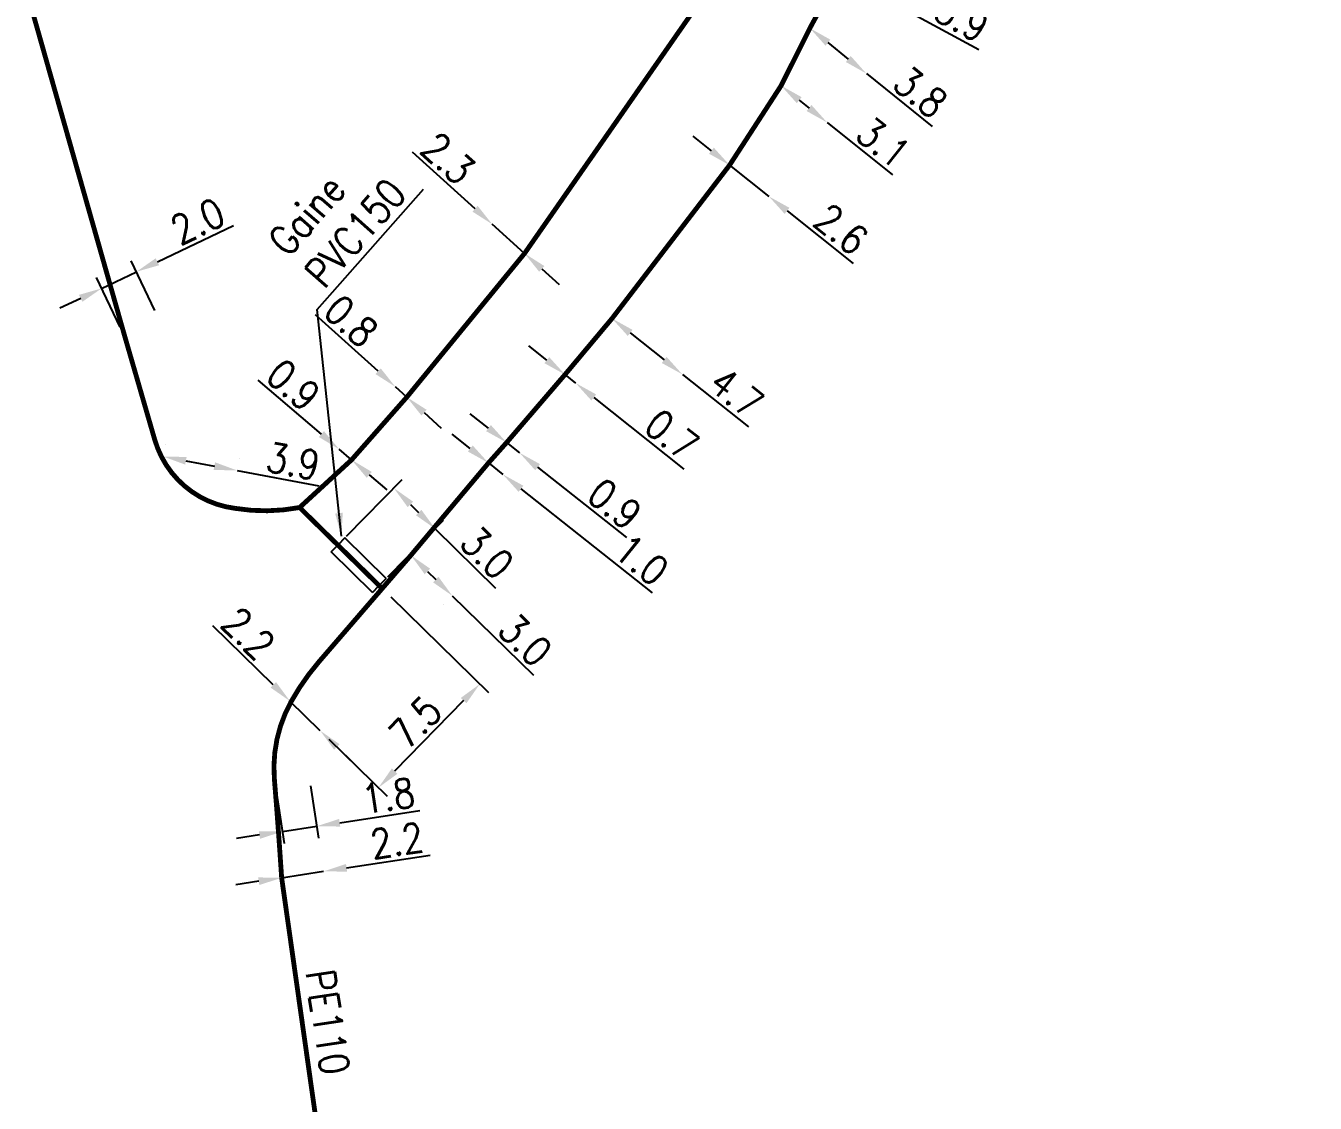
# Model space of a CAD drawing. Header units: millimetres. Extents: x 146997 to 147991, y 130998 to 131775.
# Drawn here: x 147218.7 to 147285.5, y 131434 to 131489.8 of the extents above; entities that cross this region are included whole.
import ezdxf

# ---------------------------------------------------------------- set-up
doc = ezdxf.new("R2010")
doc.units = ezdxf.units.MM
doc.header["$PDMODE"] = 34
doc.linetypes.add('L_100_PE', pattern=[14, 10, -1.5, 1, -1.5])
doc.layers.get('Defpoints').update_dxf_attribs({"linetype": 'CONTINUOUS'})
doc.layers.add('L_140', color=3, linetype='CONTINUOUS')
doc.layers.add('L_400', color=7, linetype='CONTINUOUS')
doc.styles.get("Standard").update_dxf_attribs({"font": 'romans.shx', "width": 0.85})
doc.dimstyles.get("Standard").update_dxf_attribs({"dimtxt": 1.5, "dimasz": 1.2, "dimexe": 0.625, "dimexo": 0.625, "dimgap": 0.25, "dimtad": 1, "dimdec": 1, "dimzin": 0, "dimdsep": 46, "dimtxsty": 'Standard', "dimcen": -0.5, "dimadec": 0, "dimazin": 0, "dimtfac": 1, "dimtdec": 1, "dimtmove": 0, "dimatfit": 3, "dimfxl": 0, "dimtolj": 1, "dimtzin": 0, "dimarcsym": 0})

# ---------------------------------------------------------------- blocks, each defined once
blk = doc.blocks.new('*D220')
at = {"layer": 'Defpoints', "color": 0, "linetype": 'Continuous', "transparency": 16777216}
for p in [(147242.872, 131479.535), (147242.872, 131479.535), (147244.542, 131478.028)]:
    blk.add_point(p, dxfattribs=at)
at = {"layer": 'L_140', "color": 0, "linetype": 'Continuous', "lineweight": -2, "transparency": 16777216}
for p, q in [((147241.98, 131480.339), (147238.734, 131483.266)), ((147244.542, 131478.028), (147242.872, 131479.535)), ((147245.434, 131477.225), (147246.325, 131476.421))]:
    blk.add_line(p, q, dxfattribs=at)
at = {"layer": 'L_140', "color": 0, "linetype": 'Continuous', "transparency": 16777216}
for points in [[(147242.114, 131480.487), (147241.846, 131480.19), (147242.872, 131479.535)], [(147245.568, 131477.373), (147245.3, 131477.076), (147244.542, 131478.028)]]:
    blk.add_solid(points, dxfattribs=at)
at = {"layer": 'L_140', "color": 0, "linetype": 'Continuous', "transparency": 16777216, "insert": (147240.581, 131482.947), "char_height": 1.5, "attachment_point": 5, "rotation": 317.9564}
blk.add_mtext('\\A1;2.3', dxfattribs=at)
blk = doc.blocks.new('*D221')
at = {"layer": 'Defpoints', "color": 0, "linetype": 'Continuous', "transparency": 16777216}
for p in [(147234.942, 131467.894), (147234.942, 131467.894), (147235.589, 131467.343)]:
    blk.add_point(p, dxfattribs=at)
at = {"layer": 'L_140', "color": 0, "linetype": 'Continuous', "lineweight": -2, "transparency": 16777216}
for p, q in [((147234.028, 131468.673), (147230.748, 131471.469)), ((147235.589, 131467.343), (147234.942, 131467.894)), ((147236.502, 131466.565), (147237.415, 131465.786))]:
    blk.add_line(p, q, dxfattribs=at)
at = {"layer": 'L_140', "color": 0, "linetype": 'Continuous', "transparency": 16777216}
for points in [[(147234.158, 131468.825), (147233.899, 131468.521), (147234.942, 131467.894)], [(147236.632, 131466.717), (147236.372, 131466.412), (147235.589, 131467.343)]]:
    blk.add_solid(points, dxfattribs=at)
at = {"layer": 'L_140', "color": 0, "linetype": 'Continuous', "transparency": 16777216, "insert": (147232.58, 131471.221), "char_height": 1.5, "attachment_point": 5, "rotation": 319.55699}
blk.add_mtext('\\A1;0.9', dxfattribs=at)
blk = doc.blocks.new('*D222')
at = {"layer": 'Defpoints', "color": 0, "linetype": 'Continuous', "transparency": 16777216}
for p in [(147237.853, 131471.124), (147237.853, 131471.124), (147238.447, 131470.588)]:
    blk.add_point(p, dxfattribs=at)
at = {"layer": 'L_140', "color": 0, "linetype": 'Continuous', "lineweight": -2, "transparency": 16777216}
for p, q in [((147236.962, 131471.928), (147233.715, 131474.855)), ((147238.447, 131470.588), (147237.853, 131471.124)), ((147239.338, 131469.785), (147240.229, 131468.981))]:
    blk.add_line(p, q, dxfattribs=at)
at = {"layer": 'L_140', "color": 0, "linetype": 'Continuous', "transparency": 16777216}
for points in [[(147237.096, 131472.076), (147236.828, 131471.779), (147237.853, 131471.124)], [(147239.472, 131469.933), (147239.204, 131469.636), (147238.447, 131470.588)]]:
    blk.add_solid(points, dxfattribs=at)
at = {"layer": 'L_140', "color": 0, "linetype": 'Continuous', "transparency": 16777216, "insert": (147235.563, 131474.536), "char_height": 1.5, "attachment_point": 5, "rotation": 317.95602}
blk.add_mtext('\\A1;0.8', dxfattribs=at)
blk = doc.blocks.new('*D223')
at = {"layer": 'Defpoints', "color": 0, "linetype": 'Continuous', "transparency": 16777216}
for p in [(147224.453, 131477.079), (147225.677, 131474.513), (147223.871, 131473.652)]:
    blk.add_point(p, dxfattribs=at)
at = {"layer": 'L_140', "color": 0, "linetype": 'Continuous', "lineweight": -2, "transparency": 16777216}
for p, q in [((147225.536, 131477.595), (147229.482, 131479.477)), ((147222.648, 131476.218), (147224.453, 131477.079)), ((147225.408, 131475.077), (147224.184, 131477.643)), ((147223.602, 131474.216), (147222.379, 131476.782)), ((147221.565, 131475.701), (147220.481, 131475.185))]:
    blk.add_line(p, q, dxfattribs=at)
at = {"layer": 'L_140', "color": 0, "linetype": 'Continuous', "transparency": 16777216}
for points in [[(147225.45, 131477.776), (147225.622, 131477.415), (147224.453, 131477.079)], [(147221.479, 131475.882), (147221.651, 131475.521), (147222.648, 131476.218)]]:
    blk.add_solid(points, dxfattribs=at)
at = {"layer": 'L_140', "color": 0, "linetype": 'Continuous', "transparency": 16777216, "insert": (147227.62, 131479.697), "char_height": 1.5, "attachment_point": 5, "rotation": 25.49268}
blk.add_mtext('\\A1;2.0', dxfattribs=at)
blk = doc.blocks.new('*D226')
at = {"layer": 'Defpoints', "color": 0, "linetype": 'Continuous', "transparency": 16777216}
for p in [(147255.154, 131482.597), (147257.189, 131480.98), (147257.189, 131480.98)]:
    blk.add_point(p, dxfattribs=at)
at = {"layer": 'L_140', "color": 0, "linetype": 'Continuous', "lineweight": -2, "transparency": 16777216}
for p, q in [((147254.215, 131483.344), (147253.275, 131484.091)), ((147255.154, 131482.597), (147257.189, 131480.98)), ((147258.129, 131480.233), (147261.551, 131477.513))]:
    blk.add_line(p, q, dxfattribs=at)
at = {"layer": 'L_140', "color": 0, "linetype": 'Continuous', "transparency": 16777216}
for points in [[(147254.339, 131483.501), (147254.09, 131483.188), (147255.154, 131482.597)], [(147258.253, 131480.389), (147258.004, 131480.076), (147257.189, 131480.98)]]:
    blk.add_solid(points, dxfattribs=at)
at = {"layer": 'L_140', "color": 0, "linetype": 'Continuous', "transparency": 16777216, "insert": (147260.932, 131479.282), "char_height": 1.5, "attachment_point": 5, "rotation": 321.51978}
blk.add_mtext('\\A1;2.6', dxfattribs=at)
blk = doc.blocks.new('*D227')
at = {"layer": 'Defpoints', "color": 0, "linetype": 'Continuous', "transparency": 16777216}
for p in [(147257.821, 131486.711), (147260.205, 131484.805), (147260.205, 131484.805)]:
    blk.add_point(p, dxfattribs=at)
at = {"layer": 'L_140', "color": 0, "linetype": 'Continuous', "lineweight": -2, "transparency": 16777216}
for p, q in [((147258.758, 131485.962), (147259.268, 131485.554)), ((147260.205, 131484.805), (147263.586, 131482.101))]:
    blk.add_line(p, q, dxfattribs=at)
at = {"layer": 'L_140', "color": 0, "linetype": 'Continuous', "transparency": 16777216}
for points in [[(147258.883, 131486.118), (147258.633, 131485.805), (147257.821, 131486.711)], [(147259.393, 131485.71), (147259.143, 131485.398), (147260.205, 131484.805)]]:
    blk.add_solid(points, dxfattribs=at)
at = {"layer": 'L_140', "color": 0, "linetype": 'Continuous', "transparency": 16777216, "insert": (147263.115, 131483.759), "char_height": 1.5, "attachment_point": 5, "rotation": 321.35398}
blk.add_mtext('\\A1;3.1', dxfattribs=at)
blk = doc.blocks.new('*D228')
at = {"layer": 'Defpoints', "color": 0, "linetype": 'Continuous', "transparency": 16777216}
for p in [(147259.311, 131489.689), (147262.234, 131487.34), (147262.234, 131487.34)]:
    blk.add_point(p, dxfattribs=at)
at = {"layer": 'L_140', "color": 0, "linetype": 'Continuous', "lineweight": -2, "transparency": 16777216}
for p, q in [((147260.246, 131488.938), (147261.299, 131488.092)), ((147262.234, 131487.34), (147265.642, 131484.602))]:
    blk.add_line(p, q, dxfattribs=at)
at = {"layer": 'L_140', "color": 0, "linetype": 'Continuous', "transparency": 16777216}
for points in [[(147260.372, 131489.093), (147260.121, 131488.782), (147259.311, 131489.689)], [(147261.424, 131488.248), (147261.174, 131487.936), (147262.234, 131487.34)]]:
    blk.add_solid(points, dxfattribs=at)
at = {"layer": 'L_140', "color": 0, "linetype": 'Continuous', "transparency": 16777216, "insert": (147265.032, 131486.375), "char_height": 1.5, "attachment_point": 5, "rotation": 321.2143}
blk.add_mtext('\\A1;3.8', dxfattribs=at)
blk = doc.blocks.new('*D229')
at = {"layer": 'Defpoints', "color": 0, "linetype": 'Continuous', "transparency": 16777216}
for p in [(147260.839, 131492.503), (147264.268, 131490.645), (147264.268, 131490.645)]:
    blk.add_point(p, dxfattribs=at)
at = {"layer": 'L_140', "color": 0, "linetype": 'Continuous', "lineweight": -2, "transparency": 16777216}
for p, q in [((147261.894, 131491.931), (147263.213, 131491.216)), ((147264.268, 131490.645), (147268.058, 131488.591))]:
    blk.add_line(p, q, dxfattribs=at)
at = {"layer": 'L_140', "color": 0, "linetype": 'Continuous', "transparency": 16777216}
for points in [[(147261.99, 131492.107), (147261.799, 131491.755), (147260.839, 131492.503)], [(147263.308, 131491.392), (147263.118, 131491.04), (147264.268, 131490.645)]]:
    blk.add_solid(points, dxfattribs=at)
at = {"layer": 'L_140', "color": 0, "linetype": 'Continuous', "transparency": 16777216, "insert": (147267.167, 131490.211), "char_height": 1.5, "attachment_point": 5, "rotation": 331.54821}
blk.add_mtext('\\A1;3.9', dxfattribs=at)
blk = doc.blocks.new('*D231')
at = {"layer": 'Defpoints', "color": 0, "linetype": 'Continuous', "transparency": 16777216}
for p in [(147249.069, 131474.659), (147252.71, 131471.766), (147252.71, 131471.766)]:
    blk.add_point(p, dxfattribs=at)
at = {"layer": 'L_140', "color": 0, "linetype": 'Continuous', "lineweight": -2, "transparency": 16777216}
for p, q in [((147250.009, 131473.912), (147251.771, 131472.513)), ((147252.71, 131471.766), (147256.133, 131469.047))]:
    blk.add_line(p, q, dxfattribs=at)
at = {"layer": 'L_140', "color": 0, "linetype": 'Continuous', "transparency": 16777216}
for points in [[(147250.133, 131474.069), (147249.885, 131473.756), (147249.069, 131474.659)], [(147251.895, 131472.669), (147251.646, 131472.356), (147252.71, 131471.766)]]:
    blk.add_solid(points, dxfattribs=at)
at = {"layer": 'L_140', "color": 0, "linetype": 'Continuous', "transparency": 16777216, "insert": (147255.513, 131470.816), "char_height": 1.5, "attachment_point": 5, "rotation": 321.53043}
blk.add_mtext('\\A1;4.7', dxfattribs=at)
blk = doc.blocks.new('*D232')
at = {"layer": 'Defpoints', "color": 0, "linetype": 'Continuous', "transparency": 16777216}
for p in [(147246.635, 131471.755), (147247.183, 131471.319), (147247.183, 131471.319)]:
    blk.add_point(p, dxfattribs=at)
at = {"layer": 'L_140', "color": 0, "linetype": 'Continuous', "lineweight": -2, "transparency": 16777216}
for p, q in [((147245.696, 131472.501), (147244.756, 131473.248)), ((147246.635, 131471.755), (147247.183, 131471.319)), ((147248.123, 131470.573), (147252.787, 131466.867))]:
    blk.add_line(p, q, dxfattribs=at)
at = {"layer": 'L_140', "color": 0, "linetype": 'Continuous', "transparency": 16777216}
for points in [[(147245.82, 131472.658), (147245.571, 131472.345), (147246.635, 131471.755)], [(147248.247, 131470.729), (147247.998, 131470.416), (147247.183, 131471.319)]]:
    blk.add_solid(points, dxfattribs=at)
at = {"layer": 'L_140', "color": 0, "linetype": 'Continuous', "transparency": 16777216, "insert": (147252.168, 131468.636), "char_height": 1.5, "attachment_point": 5, "rotation": 321.5298}
blk.add_mtext('\\A1;0.7', dxfattribs=at)
blk = doc.blocks.new('*D233')
at = {"layer": 'Defpoints', "color": 0, "linetype": 'Continuous', "transparency": 16777216}
for p in [(147243.613, 131468.237), (147244.279, 131467.708), (147244.279, 131467.708)]:
    blk.add_point(p, dxfattribs=at)
at = {"layer": 'L_140', "color": 0, "linetype": 'Continuous', "lineweight": -2, "transparency": 16777216}
for p, q in [((147242.674, 131468.984), (147241.734, 131469.73)), ((147243.613, 131468.237), (147244.279, 131467.708)), ((147245.218, 131466.962), (147249.811, 131463.313))]:
    blk.add_line(p, q, dxfattribs=at)
at = {"layer": 'L_140', "color": 0, "linetype": 'Continuous', "transparency": 16777216}
for points in [[(147242.798, 131469.14), (147242.549, 131468.827), (147243.613, 131468.237)], [(147245.343, 131467.118), (147245.094, 131466.805), (147244.279, 131467.708)]]:
    blk.add_solid(points, dxfattribs=at)
at = {"layer": 'L_140', "color": 0, "linetype": 'Continuous', "transparency": 16777216, "insert": (147249.215, 131465.063), "char_height": 1.5, "attachment_point": 5, "rotation": 321.53114}
blk.add_mtext('\\A1;0.9', dxfattribs=at)
blk = doc.blocks.new('*D234')
at = {"layer": 'Defpoints', "color": 0, "linetype": 'Continuous', "transparency": 16777216}
for p in [(147242.674, 131467.181), (147243.417, 131466.59), (147243.417, 131466.59)]:
    blk.add_point(p, dxfattribs=at)
at = {"layer": 'L_140', "color": 0, "linetype": 'Continuous', "lineweight": -2, "transparency": 16777216}
for p, q in [((147241.734, 131467.927), (147240.795, 131468.674)), ((147242.674, 131467.181), (147243.417, 131466.59)), ((147244.357, 131465.843), (147251.148, 131460.448))]:
    blk.add_line(p, q, dxfattribs=at)
at = {"layer": 'L_140', "color": 0, "linetype": 'Continuous', "transparency": 16777216}
for points in [[(147241.858, 131468.084), (147241.61, 131467.771), (147242.674, 131467.181)], [(147244.481, 131466), (147244.233, 131465.686), (147243.417, 131466.59)]]:
    blk.add_solid(points, dxfattribs=at)
at = {"layer": 'L_140', "color": 0, "linetype": 'Continuous', "transparency": 16777216, "insert": (147250.599, 131462.16), "char_height": 1.5, "attachment_point": 5, "rotation": 321.53083}
blk.add_mtext('\\A1;1.0', dxfattribs=at)
blk = doc.blocks.new('*D235')
at = {"layer": 'Defpoints', "color": 0, "linetype": 'Continuous', "transparency": 16777216}
for p in [(147238.658, 131462.401), (147240.803, 131460.303), (147240.803, 131460.303)]:
    blk.add_point(p, dxfattribs=at)
at = {"layer": 'L_140', "color": 0, "linetype": 'Continuous', "lineweight": -2, "transparency": 16777216}
for p, q in [((147238.221, 131461.954), (147238.221, 131461.954)), ((147239.516, 131461.562), (147239.945, 131461.142)), ((147240.366, 131459.856), (147240.366, 131459.856)), ((147240.803, 131460.303), (147245.012, 131456.186))]:
    blk.add_line(p, q, dxfattribs=at)
at = {"layer": 'L_140', "color": 0, "linetype": 'Continuous', "transparency": 16777216}
for points in [[(147239.656, 131461.705), (147239.376, 131461.419), (147238.658, 131462.401)], [(147240.085, 131461.285), (147239.805, 131460.999), (147240.803, 131460.303)]]:
    blk.add_solid(points, dxfattribs=at)
at = {"layer": 'L_140', "color": 0, "linetype": 'Continuous', "transparency": 16777216, "insert": (147244.577, 131458.01), "char_height": 1.5, "attachment_point": 5, "rotation": 315.63411}
blk.add_mtext('\\A1;3.0', dxfattribs=at)
blk = doc.blocks.new('*D236')
at = {"layer": 'Defpoints', "color": 0, "linetype": 'Continuous', "transparency": 16777216}
for p in [(147232.395, 131454.854), (147233.968, 131453.315), (147233.968, 131453.315)]:
    blk.add_point(p, dxfattribs=at)
at = {"layer": 'L_140', "color": 0, "linetype": 'Continuous', "lineweight": -2, "transparency": 16777216}
for p, q in [((147231.537, 131455.693), (147228.412, 131458.749)), ((147233.968, 131453.315), (147232.395, 131454.854)), ((147234.826, 131452.476), (147235.684, 131451.637))]:
    blk.add_line(p, q, dxfattribs=at)
at = {"layer": 'L_140', "color": 0, "linetype": 'Continuous', "transparency": 16777216}
for points in [[(147231.677, 131455.836), (147231.398, 131455.55), (147232.395, 131454.854)], [(147234.966, 131452.619), (147234.686, 131452.333), (147233.968, 131453.315)]]:
    blk.add_solid(points, dxfattribs=at)
at = {"layer": 'L_140', "color": 0, "linetype": 'Continuous', "transparency": 16777216, "insert": (147230.245, 131458.355), "char_height": 1.5, "attachment_point": 5, "rotation": 315.63375}
blk.add_mtext('\\A1;2.2', dxfattribs=at)
blk = doc.blocks.new('*D237')
at = {"layer": 'Defpoints', "color": 0, "linetype": 'Continuous', "transparency": 16777216}
for p in [(147233.371, 131451.09), (147231.592, 131450.818), (147233.786, 131448.373)]:
    blk.add_point(p, dxfattribs=at)
at = {"layer": 'L_140', "color": 0, "linetype": 'Continuous', "lineweight": -2, "transparency": 16777216}
for p, q in [((147233.465, 131450.472), (147233.88, 131447.756)), ((147231.686, 131450.2), (147232.101, 131447.484)), ((147234.972, 131448.555), (147239.114, 131449.187)), ((147232.007, 131448.102), (147233.786, 131448.373)), ((147230.82, 131447.92), (147229.634, 131447.739))]:
    blk.add_line(p, q, dxfattribs=at)
at = {"layer": 'L_140', "color": 0, "linetype": 'Continuous', "transparency": 16777216}
for points in [[(147234.942, 131448.752), (147235.002, 131448.357), (147233.786, 131448.373)], [(147230.79, 131448.118), (147230.851, 131447.723), (147232.007, 131448.102)]]:
    blk.add_solid(points, dxfattribs=at)
at = {"layer": 'L_140', "color": 0, "linetype": 'Continuous', "transparency": 16777216, "insert": (147237.485, 131449.95), "char_height": 1.5, "attachment_point": 5, "rotation": 8.68341}
blk.add_mtext('\\A1;1.8', dxfattribs=at)
blk = doc.blocks.new('*D238')
at = {"layer": 'Defpoints', "color": 0, "linetype": 'Continuous', "transparency": 16777216}
for p in [(147231.968, 131445.707), (147234.142, 131446.039), (147234.142, 131446.039)]:
    blk.add_point(p, dxfattribs=at)
at = {"layer": 'L_140', "color": 0, "linetype": 'Continuous', "lineweight": -2, "transparency": 16777216}
for p, q in [((147235.329, 131446.22), (147239.65, 131446.88)), ((147231.968, 131445.707), (147234.142, 131446.039)), ((147230.781, 131445.526), (147229.595, 131445.345))]:
    blk.add_line(p, q, dxfattribs=at)
at = {"layer": 'L_140', "color": 0, "linetype": 'Continuous', "transparency": 16777216}
for points in [[(147235.299, 131446.418), (147235.359, 131446.023), (147234.142, 131446.039)], [(147230.751, 131445.723), (147230.812, 131445.328), (147231.968, 131445.707)]]:
    blk.add_solid(points, dxfattribs=at)
at = {"layer": 'L_140', "color": 0, "linetype": 'Continuous', "transparency": 16777216, "insert": (147237.932, 131447.629), "char_height": 1.5, "attachment_point": 5, "rotation": 8.6837}
blk.add_mtext('\\A1;2.2', dxfattribs=at)
blk = doc.blocks.new('*D249')
at = {"layer": 'Defpoints', "color": 0, "linetype": 'Continuous', "transparency": 16777216}
for p in [(147237.171, 131460.679), (147233.968, 131453.315), (147236.979, 131450.371)]:
    blk.add_point(p, dxfattribs=at)
at = {"layer": 'L_140', "color": 0, "linetype": 'Continuous', "lineweight": -2, "transparency": 16777216}
for p, q in [((147237.618, 131460.242), (147242.672, 131455.298)), ((147241.386, 131454.877), (147237.818, 131451.228)), ((147234.415, 131452.878), (147237.425, 131449.934))]:
    blk.add_line(p, q, dxfattribs=at)
at = {"layer": 'L_140', "color": 0, "linetype": 'Continuous', "transparency": 16777216}
for points in [[(147241.243, 131455.017), (147241.529, 131454.737), (147242.225, 131455.735)], [(147237.675, 131451.368), (147237.961, 131451.089), (147236.979, 131450.371)]]:
    blk.add_solid(points, dxfattribs=at)
at = {"layer": 'L_140', "color": 0, "linetype": 'Continuous', "transparency": 16777216, "insert": (147238.891, 131453.755), "char_height": 1.5, "attachment_point": 5, "rotation": 45.63375}
blk.add_mtext('\\A1;7.5', dxfattribs=at)
blk = doc.blocks.new('*D250')
at = {"layer": 'Defpoints', "color": 0, "linetype": 'Continuous', "transparency": 16777216}
for p in [(147239.914, 131463.773), (147234.885, 131462.941), (147237.023, 131460.836)]:
    blk.add_point(p, dxfattribs=at)
at = {"layer": 'L_400', "color": 0, "linetype": 'Continuous', "lineweight": -2, "transparency": 16777216}
for p, q in [((147235.324, 131463.386), (147238.214, 131466.323)), ((147238.631, 131465.035), (147239.059, 131464.615)), ((147237.462, 131461.282), (147240.352, 131464.218)), ((147239.914, 131463.773), (147243.029, 131460.706))]:
    blk.add_line(p, q, dxfattribs=at)
at = {"layer": 'L_400', "color": 0, "linetype": 'Continuous', "transparency": 16777216}
for points in [[(147238.771, 131465.178), (147238.491, 131464.893), (147237.776, 131465.877)], [(147239.199, 131464.757), (147238.918, 131464.472), (147239.914, 131463.773)]]:
    blk.add_solid(points, dxfattribs=at)
at = {"layer": 'L_400', "color": 0, "linetype": 'Continuous', "transparency": 16777216, "insert": (147242.601, 131462.531), "char_height": 1.5, "attachment_point": 5, "rotation": 315.44944}
blk.add_mtext('\\A1;3.0', dxfattribs=at)
blk = doc.blocks.new('*D129')
at = {"layer": 'Defpoints', "color": 0, "linetype": 'Continuous', "transparency": 16777216}
for p in [(147225.832, 131467.514), (147229.664, 131466.793), (147229.664, 131466.793)]:
    blk.add_point(p, dxfattribs=at)
at = {"layer": 'L_140', "color": 0, "linetype": 'Continuous', "lineweight": -2, "transparency": 16777216}
for p, q in [((147225.947, 131468.128), (147225.947, 131468.128)), ((147227.011, 131467.292), (147228.485, 131467.015)), ((147229.78, 131467.407), (147229.78, 131467.407)), ((147229.664, 131466.793), (147233.901, 131465.996))]:
    blk.add_line(p, q, dxfattribs=at)
at = {"layer": 'L_140', "color": 0, "linetype": 'Continuous', "transparency": 16777216}
for points in [[(147227.048, 131467.489), (147226.974, 131467.096), (147225.832, 131467.514)], [(147228.522, 131467.212), (147228.448, 131466.818), (147229.664, 131466.793)]]:
    blk.add_solid(points, dxfattribs=at)
at = {"layer": 'L_140', "color": 0, "linetype": 'Continuous', "transparency": 16777216, "insert": (147232.557, 131467.267), "char_height": 1.5, "attachment_point": 5, "rotation": 349.3465}
blk.add_mtext('\\A1;3.9', dxfattribs=at)

msp = doc.modelspace()

# ---------------------------------------------------------------- linework, layer by layer
at = {"layer": 'L_140', "linetype": 'L_100_PE', "const_width": 0.25, "flags": 128}
msp.add_lwpolyline([(147265.075, 131501.992), (147260.839, 131492.503), (147259.311, 131489.689), (147257.821, 131486.711), (147255.154, 131482.597), (147249.069, 131474.659), (147246.635, 131471.755), (147243.613, 131468.237), (147242.674, 131467.181), (147238.658, 131462.401), (147237.171, 131460.678), (147233.908, 131456.898, 0.051528), (147232.453, 131454.813, 0.14798), (147231.592, 131450.818, -0.004001), (147231.968, 131445.707), (147234.313, 131429.192), (147237.748, 131404.679), (147239.009, 131395.911), (147242.78, 131368.062), (147244.581, 131360.909), (147246.298, 131355.406), (147247.604, 131351.603), (147253.701, 131336.718), (147258.639, 131324.674), (147263.798, 131312.484), (147267.712, 131303.683), (147275.529, 131284.688), (147279.555, 131275.618), (147281.986, 131271.116), (147287.936, 131260.827), (147293.325, 131251.959), (147297.243, 131248.845), (147314.863, 131235.789), (147323.595, 131229.629), (147324.145, 131229.241), (147327.849, 131226.479), (147331.059, 131224.086), (147335.78, 131220.155), (147338.457, 131218.578), (147349.506, 131210.839), (147360.73, 131202.627), (147375.047, 131191.731), (147382.843, 131185.977), (147385.769, 131183.839), (147390.625, 131180.012), (147409.658, 131172.128), (147421.394, 131168.769), (147430.178, 131166.341), (147447.569, 131162.083), (147486.311, 131152.651), (147486.311, 131152.651), (147499.173, 131149.011), (147516.384, 131143.995), (147541.715, 131137.3), (147547.77, 131135.13), (147557.181, 131130.694), (147562.082, 131127.734), (147582.98, 131112.261), (147586.815, 131109.45), (147591.142, 131106.231), (147595.854, 131104.051), (147598.262, 131103.427), (147601.926, 131103.085), (147604.469, 131103.347), (147606.459, 131104.066), (147607.577, 131104.47), (147608.694, 131104.873), (147613.965, 131107.623), (147619.315, 131110.189), (147636.699, 131118.15), (147650.554, 131123.787), (147669.304, 131129.979), (147674.727, 131132.211), (147681.793, 131133.85), (147700.645, 131138.519), (147716.117, 131139.991), (147732.399, 131140.845), (147742.444, 131140.986), (147759.687, 131140.953), (147777.443, 131141.027), (147786.074, 131141.273), (147789.222, 131141.83), (147807.593, 131144.057), (147811.48, 131144.513), (147819.826, 131145.891), (147827.337, 131147.604), (147836.576, 131150.705), (147840.539, 131151.946), (147841.65, 131153.258), (147842.302, 131155.035), (147841.249, 131159.336), (147838.553, 131168.705), (147837.109, 131173.594), (147832.726, 131186.56), (147831.028, 131191.477), (147829.268, 131195.981), (147827.161, 131200.773), (147820.042, 131217.576), (147818.564, 131221.255)], format="xyb", dxfattribs=at)
at = {"layer": 'L_140', "linetype": 'L_100_PE', "const_width": 0.25}
msp.add_lwpolyline([(147253.962, 131491.562), (147244.542, 131478.028), (147238.447, 131470.588), (147235.589, 131467.343), (147232.897, 131464.873, -0.08845), (147229.556, 131464.83, -0.300163), (147225.396, 131468.394), (147223.871, 131473.652), (147218.849, 131491.321)], format="xyb", dxfattribs=at)
at = {"layer": 'L_140', "linetype": 'L_100_PE', "const_width": 0.25, "flags": 128}
msp.add_lwpolyline([(147237.171, 131460.679), (147232.897, 131464.873)], dxfattribs=at)
at = {"layer": 'L_400', "color": 7, "linetype": 'CONTINUOUS'}
for p, q in [((147235.236, 131463.297), (147234.885, 131462.941)), ((147237.374, 131461.193), (147235.236, 131463.297)), ((147234.535, 131462.585), (147234.885, 131462.941)), ((147236.672, 131460.48), (147234.535, 131462.585)), ((147237.374, 131461.193), (147237.023, 131460.836)), ((147236.672, 131460.48), (147237.023, 131460.836))]:
    msp.add_line(p, q, dxfattribs=at)

# ---------------------------------------------------------------- texts
at = {"layer": 'L_140', "linetype": 'Continuous', "width": 0.85}
msp.add_text('PE110', height=1.5, rotation=278.57321, dxfattribs=at).set_placement((147233.197, 131440.824))
at = {"layer": 'L_400', "linetype": 'Continuous', "insert": (147231.175, 131478.776), "char_height": 1.5, "attachment_point": 1, "rotation": 48.62382}
msp.add_mtext('\\A1;Gaine\\PPVC150', dxfattribs=at)

# ---------------------------------------------------------------- dimensions: what is measured, and where the dimension line sits
at = {"layer": 'L_140', "linetype": 'Continuous'}
for base, p1, p2, angle, picture, middle in [((147264.268, 131490.645), (147260.839, 131492.503), (147264.268, 131490.645), 151.54821, '*D229', (147266.691, 131489.332)), ((147262.2342, 131487.3402), (147259.311096, 131489.689235), (147262.2342, 131487.3402), 141.214297, '*D228', (147264.405648, 131485.595203)), ((147260.205, 131484.805), (147257.821, 131486.711), (147260.205, 131484.805), 141.35398, '*D227', (147262.49, 131482.978)), ((147242.872, 131479.535), (147244.542, 131478.028), (147242.872, 131479.535), 317.9564, '*D220', (147239.912, 131482.204)), ((147257.189, 131480.98), (147255.154, 131482.597), (147257.189, 131480.98), 141.51978, '*D226', (147260.31, 131478.5)), ((147224.453, 131477.079), (147223.871, 131473.652), (147225.677, 131474.513), 205.49268, '*D223', (147228.051, 131478.794)), ((147237.853, 131471.124), (147238.447, 131470.588), (147237.853, 131471.124), 317.95602, '*D222', (147234.893, 131473.793)), ((147252.7101, 131471.7661), (147249.06944, 131474.65886), (147252.7101, 131471.7661), 141.53043, '*D231', (147254.89114, 131470.03311)), ((147247.183, 131471.319), (147246.635, 131471.755), (147247.183, 131471.319), 141.5298, '*D232', (147251.545, 131467.853)), ((147234.942, 131467.894), (147235.589, 131467.343), (147234.942, 131467.894), 319.55699, '*D221', (147231.931, 131470.46)), ((147244.279, 131467.708), (147243.613, 131468.237), (147244.279, 131467.708), 141.53114, '*D233', (147248.593, 131464.28)), ((147229.664, 131466.793), (147225.832, 131467.514), (147229.664, 131466.793), 169.3465, '*D129', (147232.372, 131466.284)), ((147243.417, 131466.59), (147242.674, 131467.181), (147243.417, 131466.59), 141.53083, '*D234', (147249.977, 131461.377)), ((147240.803, 131460.303), (147238.658, 131462.401), (147240.803, 131460.303), 135.63411, '*D235', (147243.878, 131457.295)), ((147236.979, 131450.371), (147237.171, 131460.679), (147233.968, 131453.315), 45.63375, '*D249', (147239.606, 131453.056)), ((147233.968, 131453.315), (147232.395, 131454.854), (147233.968, 131453.315), 135.63375, '*D236', (147229.546, 131457.641)), ((147233.786, 131448.373), (147231.592, 131450.818), (147233.371, 131451.09), 188.68341, '*D237', (147237.636, 131448.961)), ((147234.142, 131446.039), (147231.968, 131445.707), (147234.142, 131446.039), 188.6837, '*D238', (147238.083, 131446.641))]:
    dim = msp.add_linear_dim(base=base, p1=p1, p2=p2, angle=angle, dimstyle='Standard', dxfattribs=at)
    dim.commit()
    dim.dimension.update_dxf_attribs({"geometry": picture, "text_midpoint": middle, "dimtype": 160})
at = {"layer": 'L_400', "linetype": 'Continuous'}
dim = msp.add_linear_dim(base=(147239.914, 131463.773), p1=(147234.885, 131462.941), p2=(147237.023, 131460.836), angle=135.44944, dimstyle='Standard', dxfattribs=at)
dim.commit()
dim.dimension.update_dxf_attribs({"geometry": '*D250', "text_midpoint": (147241.899, 131461.818), "dimtype": 160})

# ---------------------------------------------------------------- leaders
at = {"layer": 'L_400', "linetype": 'Continuous', "annotation_type": 0, "has_hookline": 1, "hookline_direction": 0, "text_width": 6.861, "horizontal_direction": (0.661, 0.750386, 0)}
msp.add_leader([(147235.062, 131463.389), (147233.815, 131475.117), (147234.608, 131476.018)], dimstyle='Standard', override={"dimgap": 0.25, "dimtad": 1}, dxfattribs=at)

doc.saveas('drawing.dxf')
